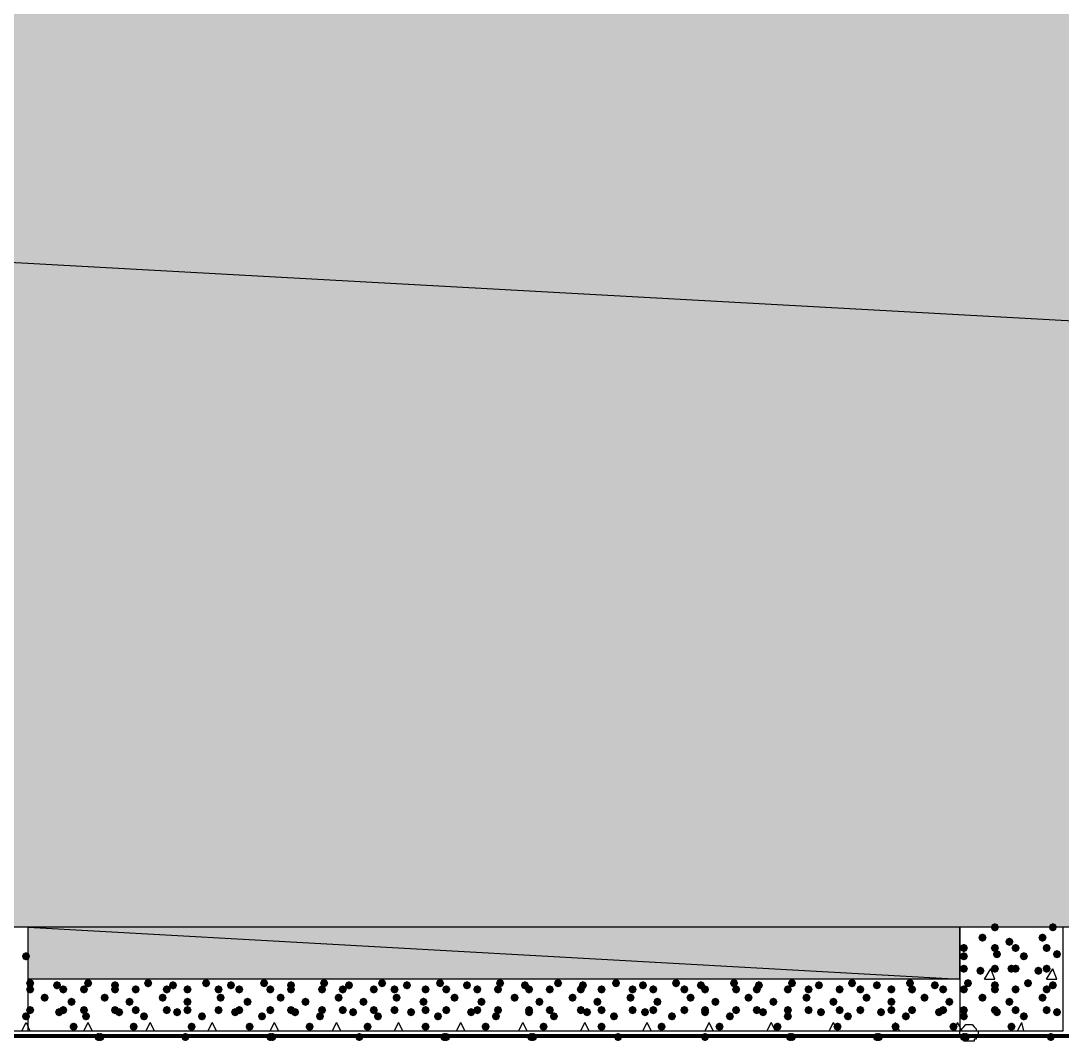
# Model space of a CAD drawing. Header units: millimetres. Extents: x 0 to 420, y 0 to 297.
# Drawn here: x 133.2 to 154.5, y 84.33 to 105.19 of the extents above; entities that cross this region are included whole.
import ezdxf

# ---------------------------------------------------------------- set-up
doc = ezdxf.new("R2010")
doc.units = ezdxf.units.MM
doc.layers.get('0').update_dxf_attribs({"linetype": 'CONTINUOUS'})

msp = doc.modelspace()

# ---------------------------------------------------------------- hatches: boundary and pattern name
at = {"true_color": 0x000008}
h = msp.add_hatch(color=0, dxfattribs=at)
h.paths.add_polyline_path([(379.518333, 105.748667), (33.401, 105.748667), (379.518333, 86.656333)], flags=0)
h.paths.add_polyline_path([(33.401, 105.748667), (379.518333, 86.656333), (33.401, 86.656333)], flags=0)
at = {"true_color": 0x000007}
for points in [[(153.204333, 86.656333), (153.179463, 86.596537), (153.119667, 86.571667), (153.059871, 86.596537), (153.035, 86.656333), (153.059871, 86.716129), (153.119667, 86.741), (153.179462, 86.716129)], [(154.389667, 86.656333), (154.364796, 86.596537), (154.305, 86.571667), (154.245204, 86.596537), (154.220333, 86.656333), (154.245204, 86.716129), (154.305, 86.741), (154.364796, 86.716129)], [(152.950333, 86.444667), (152.925463, 86.384871), (152.865667, 86.36), (152.805871, 86.384871), (152.781, 86.444667), (152.805871, 86.504462), (152.865667, 86.529333), (152.925462, 86.504463)], [(154.178, 86.444667), (154.153129, 86.384871), (154.093333, 86.36), (154.033537, 86.384871), (154.008667, 86.444667), (154.033537, 86.504462), (154.093333, 86.529333), (154.153129, 86.504463)], [(152.569333, 86.233), (152.544463, 86.173204), (152.484667, 86.148333), (152.424871, 86.173204), (152.4, 86.233), (152.424871, 86.292796), (152.484667, 86.317667), (152.544462, 86.292796)], [(153.204333, 86.233), (153.179463, 86.173204), (153.119667, 86.148333), (153.059871, 86.173204), (153.035, 86.233), (153.059871, 86.292796), (153.119667, 86.317667), (153.179462, 86.292796)], [(153.500667, 86.36), (153.475796, 86.300204), (153.416, 86.275333), (153.356204, 86.300204), (153.331333, 86.36), (153.356204, 86.419796), (153.416, 86.444667), (153.475796, 86.419796)], [(153.627667, 86.233), (153.602796, 86.173204), (153.543, 86.148333), (153.483204, 86.173204), (153.458333, 86.233), (153.483204, 86.292796), (153.543, 86.317667), (153.602796, 86.292796)], [(154.262667, 86.233), (154.237796, 86.173204), (154.178, 86.148333), (154.118204, 86.173204), (154.093333, 86.233), (154.118204, 86.292796), (154.178, 86.317667), (154.237796, 86.292796)], [(133.392333, 86.063667), (133.367462, 86.003871), (133.307667, 85.979), (133.247871, 86.003871), (133.223, 86.063667), (133.247871, 86.123462), (133.307667, 86.148333), (133.367462, 86.123463)], [(152.569333, 86.063667), (152.544463, 86.003871), (152.484667, 85.979), (152.424871, 86.003871), (152.4, 86.063667), (152.424871, 86.123462), (152.484667, 86.148333), (152.544462, 86.123463)], [(153.246667, 86.106), (153.221796, 86.046204), (153.162, 86.021333), (153.102204, 86.046204), (153.077333, 86.106), (153.102204, 86.165796), (153.162, 86.190667), (153.221796, 86.165796)], [(153.797, 86.063667), (153.772129, 86.003871), (153.712333, 85.979), (153.652538, 86.003871), (153.627667, 86.063667), (153.652537, 86.123462), (153.712333, 86.148333), (153.772129, 86.123463)], [(154.474333, 86.106), (154.449463, 86.046204), (154.389667, 86.021333), (154.329871, 86.046204), (154.305, 86.106), (154.329871, 86.165796), (154.389667, 86.190667), (154.449462, 86.165796)], [(152.569333, 85.809667), (152.544463, 85.749871), (152.484667, 85.725), (152.424871, 85.749871), (152.4, 85.809667), (152.424871, 85.869462), (152.484667, 85.894333), (152.544462, 85.869463)], [(152.908, 85.767333), (152.883129, 85.707538), (152.823333, 85.682667), (152.763537, 85.707538), (152.738667, 85.767333), (152.763537, 85.827129), (152.823333, 85.852), (152.883129, 85.827129)], [(153.204333, 85.809667), (153.179463, 85.749871), (153.119667, 85.725), (153.059871, 85.749871), (153.035, 85.809667), (153.059871, 85.869462), (153.119667, 85.894333), (153.179462, 85.869463)], [(153.543, 85.809667), (153.518129, 85.749871), (153.458333, 85.725), (153.398538, 85.749871), (153.373667, 85.809667), (153.398537, 85.869462), (153.458333, 85.894333), (153.518129, 85.869463)], [(153.627667, 85.809667), (153.602796, 85.749871), (153.543, 85.725), (153.483204, 85.749871), (153.458333, 85.809667), (153.483204, 85.869462), (153.543, 85.894333), (153.602796, 85.869463)], [(154.093333, 85.767333), (154.068463, 85.707538), (154.008667, 85.682667), (153.948871, 85.707538), (153.924, 85.767333), (153.948871, 85.827129), (154.008667, 85.852), (154.068462, 85.827129)], [(154.262667, 85.809667), (154.237796, 85.749871), (154.178, 85.725), (154.118204, 85.749871), (154.093333, 85.809667), (154.118204, 85.869462), (154.178, 85.894333), (154.237796, 85.869463)], [(152.569333, 85.386333), (152.544463, 85.326537), (152.484667, 85.301667), (152.424871, 85.326537), (152.4, 85.386333), (152.424871, 85.446129), (152.484667, 85.471), (152.544462, 85.446129)], [(152.654, 85.513333), (152.629129, 85.453537), (152.569333, 85.428667), (152.509538, 85.453537), (152.484667, 85.513333), (152.509537, 85.573129), (152.569333, 85.598), (152.629129, 85.573129)], [(153.204333, 85.471), (153.179463, 85.411204), (153.119667, 85.386333), (153.059871, 85.411204), (153.035, 85.471), (153.059871, 85.530796), (153.119667, 85.555667), (153.179462, 85.530796)], [(153.204333, 85.386333), (153.179463, 85.326537), (153.119667, 85.301667), (153.059871, 85.326537), (153.035, 85.386333), (153.059871, 85.446129), (153.119667, 85.471), (153.179462, 85.446129)], [(153.627667, 85.386333), (153.602796, 85.326537), (153.543, 85.301667), (153.483204, 85.326537), (153.458333, 85.386333), (153.483204, 85.446129), (153.543, 85.471), (153.602796, 85.446129)], [(153.881667, 85.513333), (153.856796, 85.453537), (153.797, 85.428667), (153.737204, 85.453537), (153.712333, 85.513333), (153.737204, 85.573129), (153.797, 85.598), (153.856796, 85.573129)], [(154.262667, 85.386333), (154.237796, 85.326537), (154.178, 85.301667), (154.118204, 85.326537), (154.093333, 85.386333), (154.118204, 85.446129), (154.178, 85.471), (154.237796, 85.446129)], [(154.389667, 85.471), (154.364796, 85.411204), (154.305, 85.386333), (154.245204, 85.411204), (154.220333, 85.471), (154.245204, 85.530796), (154.305, 85.555667), (154.364796, 85.530796)], [(152.950333, 85.217), (152.925463, 85.157204), (152.865667, 85.132333), (152.805871, 85.157204), (152.781, 85.217), (152.805871, 85.276796), (152.865667, 85.301667), (152.925462, 85.276796)], [(153.500667, 85.132333), (153.475796, 85.072538), (153.416, 85.047667), (153.356204, 85.072538), (153.331333, 85.132333), (153.356204, 85.192129), (153.416, 85.217), (153.475796, 85.192129)], [(154.178, 85.217), (154.153129, 85.157204), (154.093333, 85.132333), (154.033537, 85.157204), (154.008667, 85.217), (154.033537, 85.276796), (154.093333, 85.301667), (154.153129, 85.276796)], [(152.569333, 84.963), (152.544463, 84.903204), (152.484667, 84.878333), (152.424871, 84.903204), (152.4, 84.963), (152.424871, 85.022796), (152.484667, 85.047667), (152.544462, 85.022796)], [(153.204333, 84.963), (153.179463, 84.903204), (153.119667, 84.878333), (153.059871, 84.903204), (153.035, 84.963), (153.059871, 85.022796), (153.119667, 85.047667), (153.179462, 85.022796)], [(153.246667, 84.920667), (153.221796, 84.860871), (153.162, 84.836), (153.102204, 84.860871), (153.077333, 84.920667), (153.102204, 84.980462), (153.162, 85.005333), (153.221796, 84.980463)], [(153.627667, 84.963), (153.602796, 84.903204), (153.543, 84.878333), (153.483204, 84.903204), (153.458333, 84.963), (153.483204, 85.022796), (153.543, 85.047667), (153.602796, 85.022796)], [(154.262667, 84.963), (154.237796, 84.903204), (154.178, 84.878333), (154.118204, 84.903204), (154.093333, 84.963), (154.118204, 85.022796), (154.178, 85.047667), (154.237796, 85.022796)], [(154.474333, 84.920667), (154.449463, 84.860871), (154.389667, 84.836), (154.329871, 84.860871), (154.305, 84.920667), (154.329871, 84.980462), (154.389667, 85.005333), (154.449462, 84.980463)], [(133.392333, 84.836), (133.367462, 84.776204), (133.307667, 84.751333), (133.247871, 84.776204), (133.223, 84.836), (133.247871, 84.895796), (133.307667, 84.920667), (133.367462, 84.895796)], [(152.569333, 84.836), (152.544463, 84.776204), (152.484667, 84.751333), (152.424871, 84.776204), (152.4, 84.836), (152.424871, 84.895796), (152.484667, 84.920667), (152.544462, 84.895796)], [(153.797, 84.836), (153.772129, 84.776204), (153.712333, 84.751333), (153.652538, 84.776204), (153.627667, 84.836), (153.652537, 84.895796), (153.712333, 84.920667), (153.772129, 84.895796)], [(153.543, 84.624333), (153.518129, 84.564537), (153.458333, 84.539667), (153.398538, 84.564537), (153.373667, 84.624333), (153.398537, 84.684129), (153.458333, 84.709), (153.518129, 84.684129)]]:
    msp.add_hatch(color=0, dxfattribs=at).paths.add_polyline_path(points, flags=0)
at = {"true_color": 0x000008}
h = msp.add_hatch(color=0, dxfattribs=at)
h.paths.add_polyline_path([(152.4, 86.656333), (133.35, 86.656333), (152.4, 85.598)], flags=0)
h.paths.add_polyline_path([(133.35, 86.656333), (152.4, 85.598), (133.35, 85.598)], flags=0)
for points in [[(133.477, 85.513333), (133.452129, 85.453537), (133.392333, 85.428667), (133.332538, 85.453537), (133.307667, 85.513333), (133.332537, 85.573129), (133.392333, 85.598), (133.452129, 85.573129)], [(133.477, 85.386333), (133.452129, 85.326537), (133.392333, 85.301667), (133.332538, 85.326537), (133.307667, 85.386333), (133.332537, 85.446129), (133.392333, 85.471), (133.452129, 85.446129)], [(134.027333, 85.471), (134.002463, 85.411204), (133.942667, 85.386333), (133.882871, 85.411204), (133.858, 85.471), (133.882871, 85.530796), (133.942667, 85.555667), (134.002462, 85.530796)], [(134.154333, 85.386333), (134.129463, 85.326537), (134.069667, 85.301667), (134.009871, 85.326537), (133.985, 85.386333), (134.009871, 85.446129), (134.069667, 85.471), (134.129462, 85.446129)], [(134.577667, 85.386333), (134.552796, 85.326537), (134.493, 85.301667), (134.433204, 85.326537), (134.408333, 85.386333), (134.433204, 85.446129), (134.493, 85.471), (134.552796, 85.446129)], [(134.662333, 85.513333), (134.637463, 85.453537), (134.577667, 85.428667), (134.517871, 85.453537), (134.493, 85.513333), (134.517871, 85.573129), (134.577667, 85.598), (134.637462, 85.573129)], [(135.212667, 85.471), (135.187796, 85.411204), (135.128, 85.386333), (135.068204, 85.411204), (135.043333, 85.471), (135.068204, 85.530796), (135.128, 85.555667), (135.187796, 85.530796)], [(135.212667, 85.386333), (135.187796, 85.326537), (135.128, 85.301667), (135.068204, 85.326537), (135.043333, 85.386333), (135.068204, 85.446129), (135.128, 85.471), (135.187796, 85.446129)], [(135.636, 85.386333), (135.611129, 85.326537), (135.551333, 85.301667), (135.491537, 85.326537), (135.466667, 85.386333), (135.491537, 85.446129), (135.551333, 85.471), (135.611129, 85.446129)], [(135.89, 85.513333), (135.865129, 85.453537), (135.805333, 85.428667), (135.745538, 85.453537), (135.720667, 85.513333), (135.745537, 85.573129), (135.805333, 85.598), (135.865129, 85.573129)], [(136.271, 85.386333), (136.246129, 85.326537), (136.186333, 85.301667), (136.126538, 85.326537), (136.101667, 85.386333), (136.126537, 85.446129), (136.186333, 85.471), (136.246129, 85.446129)], [(136.398, 85.471), (136.373129, 85.411204), (136.313333, 85.386333), (136.253537, 85.411204), (136.228667, 85.471), (136.253537, 85.530796), (136.313333, 85.555667), (136.373129, 85.530796)], [(136.694333, 85.386333), (136.669463, 85.326537), (136.609667, 85.301667), (136.549871, 85.326537), (136.525, 85.386333), (136.549871, 85.446129), (136.609667, 85.471), (136.669462, 85.446129)], [(137.075333, 85.513333), (137.050463, 85.453537), (136.990667, 85.428667), (136.930871, 85.453537), (136.906, 85.513333), (136.930871, 85.573129), (136.990667, 85.598), (137.050462, 85.573129)], [(137.329333, 85.386333), (137.304463, 85.326537), (137.244667, 85.301667), (137.184871, 85.326537), (137.16, 85.386333), (137.184871, 85.446129), (137.244667, 85.471), (137.304462, 85.446129)], [(137.583333, 85.471), (137.558463, 85.411204), (137.498667, 85.386333), (137.438871, 85.411204), (137.414, 85.471), (137.438871, 85.530796), (137.498667, 85.555667), (137.558462, 85.530796)], [(137.752667, 85.386333), (137.727796, 85.326537), (137.668, 85.301667), (137.608204, 85.326537), (137.583333, 85.386333), (137.608204, 85.446129), (137.668, 85.471), (137.727796, 85.446129)], [(138.260667, 85.513333), (138.235796, 85.453537), (138.176, 85.428667), (138.116204, 85.453537), (138.091333, 85.513333), (138.116204, 85.573129), (138.176, 85.598), (138.235796, 85.573129)], [(138.387667, 85.386333), (138.362796, 85.326537), (138.303, 85.301667), (138.243204, 85.326537), (138.218333, 85.386333), (138.243204, 85.446129), (138.303, 85.471), (138.362796, 85.446129)], [(138.811, 85.471), (138.786129, 85.411204), (138.726333, 85.386333), (138.666538, 85.411204), (138.641667, 85.471), (138.666537, 85.530796), (138.726333, 85.555667), (138.786129, 85.530796)], [(138.811, 85.386333), (138.786129, 85.326537), (138.726333, 85.301667), (138.666538, 85.326537), (138.641667, 85.386333), (138.666537, 85.446129), (138.726333, 85.471), (138.786129, 85.446129)], [(139.446, 85.386333), (139.421129, 85.326537), (139.361333, 85.301667), (139.301537, 85.326537), (139.276667, 85.386333), (139.301537, 85.446129), (139.361333, 85.471), (139.421129, 85.446129)], [(139.488333, 85.513333), (139.463463, 85.453537), (139.403667, 85.428667), (139.343871, 85.453537), (139.319, 85.513333), (139.343871, 85.573129), (139.403667, 85.598), (139.463462, 85.573129)], [(139.869333, 85.386333), (139.844463, 85.326537), (139.784667, 85.301667), (139.724871, 85.326537), (139.7, 85.386333), (139.724871, 85.446129), (139.784667, 85.471), (139.844462, 85.446129)], [(139.996333, 85.471), (139.971463, 85.411204), (139.911667, 85.386333), (139.851871, 85.411204), (139.827, 85.471), (139.851871, 85.530796), (139.911667, 85.555667), (139.971462, 85.530796)], [(140.504333, 85.386333), (140.479463, 85.326537), (140.419667, 85.301667), (140.359871, 85.326537), (140.335, 85.386333), (140.359871, 85.446129), (140.419667, 85.471), (140.479462, 85.446129)], [(140.673667, 85.513333), (140.648796, 85.453537), (140.589, 85.428667), (140.529204, 85.453537), (140.504333, 85.513333), (140.529204, 85.573129), (140.589, 85.598), (140.648796, 85.573129)], [(140.927667, 85.386333), (140.902796, 85.326537), (140.843, 85.301667), (140.783204, 85.326537), (140.758333, 85.386333), (140.783204, 85.446129), (140.843, 85.471), (140.902796, 85.446129)], [(141.181667, 85.471), (141.156796, 85.411204), (141.097, 85.386333), (141.037204, 85.411204), (141.012333, 85.471), (141.037204, 85.530796), (141.097, 85.555667), (141.156796, 85.530796)], [(141.562667, 85.386333), (141.537796, 85.326537), (141.478, 85.301667), (141.418204, 85.326537), (141.393333, 85.386333), (141.418204, 85.446129), (141.478, 85.471), (141.537796, 85.446129)], [(141.859, 85.513333), (141.834129, 85.453537), (141.774333, 85.428667), (141.714538, 85.453537), (141.689667, 85.513333), (141.714537, 85.573129), (141.774333, 85.598), (141.834129, 85.573129)], [(141.986, 85.386333), (141.961129, 85.326537), (141.901333, 85.301667), (141.841538, 85.326537), (141.816667, 85.386333), (141.841537, 85.446129), (141.901333, 85.471), (141.961129, 85.446129)], [(142.409333, 85.471), (142.384463, 85.411204), (142.324667, 85.386333), (142.264871, 85.411204), (142.24, 85.471), (142.264871, 85.530796), (142.324667, 85.555667), (142.384462, 85.530796)], [(142.621, 85.386333), (142.596129, 85.326537), (142.536333, 85.301667), (142.476538, 85.326537), (142.451667, 85.386333), (142.476537, 85.446129), (142.536333, 85.471), (142.596129, 85.446129)], [(143.044333, 85.386333), (143.019463, 85.326537), (142.959667, 85.301667), (142.899871, 85.326537), (142.875, 85.386333), (142.899871, 85.446129), (142.959667, 85.471), (143.019462, 85.446129)], [(143.086667, 85.513333), (143.061796, 85.453537), (143.002, 85.428667), (142.942204, 85.453537), (142.917333, 85.513333), (142.942204, 85.573129), (143.002, 85.598), (143.061796, 85.573129)], [(143.594667, 85.471), (143.569796, 85.411204), (143.51, 85.386333), (143.450204, 85.411204), (143.425333, 85.471), (143.450204, 85.530796), (143.51, 85.555667), (143.569796, 85.530796)], [(143.679333, 85.386333), (143.654463, 85.326537), (143.594667, 85.301667), (143.534871, 85.326537), (143.51, 85.386333), (143.534871, 85.446129), (143.594667, 85.471), (143.654462, 85.446129)], [(144.102667, 85.386333), (144.077796, 85.326537), (144.018, 85.301667), (143.958204, 85.326537), (143.933333, 85.386333), (143.958204, 85.446129), (144.018, 85.471), (144.077796, 85.446129)], [(144.272, 85.513333), (144.247129, 85.453537), (144.187333, 85.428667), (144.127538, 85.453537), (144.102667, 85.513333), (144.127537, 85.573129), (144.187333, 85.598), (144.247129, 85.573129)], [(144.737667, 85.386333), (144.712796, 85.326537), (144.653, 85.301667), (144.593204, 85.326537), (144.568333, 85.386333), (144.593204, 85.446129), (144.653, 85.471), (144.712796, 85.446129)], [(144.78, 85.471), (144.755129, 85.411204), (144.695333, 85.386333), (144.635538, 85.411204), (144.610667, 85.471), (144.635537, 85.530796), (144.695333, 85.555667), (144.755129, 85.530796)], [(145.161, 85.386333), (145.136129, 85.326537), (145.076333, 85.301667), (145.016538, 85.326537), (144.991667, 85.386333), (145.016537, 85.446129), (145.076333, 85.471), (145.136129, 85.446129)], [(145.457333, 85.513333), (145.432462, 85.453537), (145.372667, 85.428667), (145.312871, 85.453537), (145.288, 85.513333), (145.312871, 85.573129), (145.372667, 85.598), (145.432462, 85.573129)], [(145.796, 85.386333), (145.771129, 85.326537), (145.711333, 85.301667), (145.651538, 85.326537), (145.626667, 85.386333), (145.651537, 85.446129), (145.711333, 85.471), (145.771129, 85.446129)], [(146.007667, 85.471), (145.982796, 85.411204), (145.923, 85.386333), (145.863204, 85.411204), (145.838333, 85.471), (145.863204, 85.530796), (145.923, 85.555667), (145.982796, 85.530796)], [(146.219333, 85.386333), (146.194462, 85.326537), (146.134667, 85.301667), (146.074871, 85.326537), (146.05, 85.386333), (146.074871, 85.446129), (146.134667, 85.471), (146.194462, 85.446129)], [(146.685, 85.513333), (146.660129, 85.453537), (146.600333, 85.428667), (146.540538, 85.453537), (146.515667, 85.513333), (146.540537, 85.573129), (146.600333, 85.598), (146.660129, 85.573129)], [(146.854333, 85.386333), (146.829463, 85.326537), (146.769667, 85.301667), (146.709871, 85.326537), (146.685, 85.386333), (146.709871, 85.446129), (146.769667, 85.471), (146.829462, 85.446129)], [(147.193, 85.471), (147.168129, 85.411204), (147.108333, 85.386333), (147.048538, 85.411204), (147.023667, 85.471), (147.048537, 85.530796), (147.108333, 85.555667), (147.168129, 85.530796)], [(147.277667, 85.386333), (147.252796, 85.326537), (147.193, 85.301667), (147.133204, 85.326537), (147.108333, 85.386333), (147.133204, 85.446129), (147.193, 85.471), (147.252796, 85.446129)], [(147.870333, 85.513333), (147.845463, 85.453537), (147.785667, 85.428667), (147.725871, 85.453537), (147.701, 85.513333), (147.725871, 85.573129), (147.785667, 85.598), (147.845462, 85.573129)], [(147.912667, 85.386333), (147.887796, 85.326537), (147.828, 85.301667), (147.768204, 85.326537), (147.743333, 85.386333), (147.768204, 85.446129), (147.828, 85.471), (147.887796, 85.446129)], [(148.336, 85.386333), (148.311129, 85.326537), (148.251333, 85.301667), (148.191538, 85.326537), (148.166667, 85.386333), (148.191537, 85.446129), (148.251333, 85.471), (148.311129, 85.446129)], [(148.378333, 85.471), (148.353462, 85.411204), (148.293667, 85.386333), (148.233871, 85.411204), (148.209, 85.471), (148.233871, 85.530796), (148.293667, 85.555667), (148.353462, 85.530796)], [(148.971, 85.386333), (148.946129, 85.326537), (148.886333, 85.301667), (148.826538, 85.326537), (148.801667, 85.386333), (148.826537, 85.446129), (148.886333, 85.471), (148.946129, 85.446129)], [(149.055667, 85.513333), (149.030796, 85.453537), (148.971, 85.428667), (148.911204, 85.453537), (148.886333, 85.513333), (148.911204, 85.573129), (148.971, 85.598), (149.030796, 85.573129)], [(149.394333, 85.386333), (149.369463, 85.326537), (149.309667, 85.301667), (149.249871, 85.326537), (149.225, 85.386333), (149.249871, 85.446129), (149.309667, 85.471), (149.369462, 85.446129)], [(149.606, 85.471), (149.581129, 85.411204), (149.521333, 85.386333), (149.461538, 85.411204), (149.436667, 85.471), (149.461537, 85.530796), (149.521333, 85.555667), (149.581129, 85.530796)], [(150.029333, 85.386333), (150.004462, 85.326537), (149.944667, 85.301667), (149.884871, 85.326537), (149.86, 85.386333), (149.884871, 85.446129), (149.944667, 85.471), (150.004462, 85.446129)], [(150.283333, 85.513333), (150.258463, 85.453537), (150.198667, 85.428667), (150.138871, 85.453537), (150.114, 85.513333), (150.138871, 85.573129), (150.198667, 85.598), (150.258462, 85.573129)], [(150.452667, 85.386333), (150.427796, 85.326537), (150.368, 85.301667), (150.308204, 85.326537), (150.283333, 85.386333), (150.308204, 85.446129), (150.368, 85.471), (150.427796, 85.446129)], [(150.791333, 85.471), (150.766462, 85.411204), (150.706667, 85.386333), (150.646871, 85.411204), (150.622, 85.471), (150.646871, 85.530796), (150.706667, 85.555667), (150.766462, 85.530796)], [(151.087667, 85.386333), (151.062796, 85.326537), (151.003, 85.301667), (150.943204, 85.326537), (150.918333, 85.386333), (150.943204, 85.446129), (151.003, 85.471), (151.062796, 85.446129)], [(151.468667, 85.513333), (151.443796, 85.453537), (151.384, 85.428667), (151.324204, 85.453537), (151.299333, 85.513333), (151.324204, 85.573129), (151.384, 85.598), (151.443796, 85.573129)], [(151.511, 85.386333), (151.486129, 85.326537), (151.426333, 85.301667), (151.366538, 85.326537), (151.341667, 85.386333), (151.366537, 85.446129), (151.426333, 85.471), (151.486129, 85.446129)], [(151.976667, 85.471), (151.951796, 85.411204), (151.892, 85.386333), (151.832204, 85.411204), (151.807333, 85.471), (151.832204, 85.530796), (151.892, 85.555667), (151.951796, 85.530796)], [(152.146, 85.386333), (152.121129, 85.326537), (152.061333, 85.301667), (152.001538, 85.326537), (151.976667, 85.386333), (152.001537, 85.446129), (152.061333, 85.471), (152.121129, 85.446129)], [(133.773333, 85.217), (133.748463, 85.157204), (133.688667, 85.132333), (133.628871, 85.157204), (133.604, 85.217), (133.628871, 85.276796), (133.688667, 85.301667), (133.748462, 85.276796)], [(134.323667, 85.132333), (134.298796, 85.072538), (134.239, 85.047667), (134.179204, 85.072538), (134.154333, 85.132333), (134.179204, 85.192129), (134.239, 85.217), (134.298796, 85.192129)], [(135.001, 85.217), (134.976129, 85.157204), (134.916333, 85.132333), (134.856538, 85.157204), (134.831667, 85.217), (134.856537, 85.276796), (134.916333, 85.301667), (134.976129, 85.276796)], [(135.509, 85.132333), (135.484129, 85.072538), (135.424333, 85.047667), (135.364537, 85.072538), (135.339667, 85.132333), (135.364537, 85.192129), (135.424333, 85.217), (135.484129, 85.192129)], [(136.186333, 85.217), (136.161463, 85.157204), (136.101667, 85.132333), (136.041871, 85.157204), (136.017, 85.217), (136.041871, 85.276796), (136.101667, 85.301667), (136.161462, 85.276796)], [(136.694333, 85.132333), (136.669463, 85.072538), (136.609667, 85.047667), (136.549871, 85.072538), (136.525, 85.132333), (136.549871, 85.192129), (136.609667, 85.217), (136.669462, 85.192129)], [(137.371667, 85.217), (137.346796, 85.157204), (137.287, 85.132333), (137.227204, 85.157204), (137.202333, 85.217), (137.227204, 85.276796), (137.287, 85.301667), (137.346796, 85.276796)], [(137.922, 85.132333), (137.897129, 85.072538), (137.837333, 85.047667), (137.777538, 85.072538), (137.752667, 85.132333), (137.777537, 85.192129), (137.837333, 85.217), (137.897129, 85.192129)], [(138.599333, 85.217), (138.574463, 85.157204), (138.514667, 85.132333), (138.454871, 85.157204), (138.43, 85.217), (138.454871, 85.276796), (138.514667, 85.301667), (138.574462, 85.276796)], [(139.107333, 85.132333), (139.082462, 85.072538), (139.022667, 85.047667), (138.962871, 85.072538), (138.938, 85.132333), (138.962871, 85.192129), (139.022667, 85.217), (139.082462, 85.192129)], [(139.784667, 85.217), (139.759796, 85.157204), (139.7, 85.132333), (139.640204, 85.157204), (139.615333, 85.217), (139.640204, 85.276796), (139.7, 85.301667), (139.759796, 85.276796)], [(140.292667, 85.132333), (140.267796, 85.072538), (140.208, 85.047667), (140.148204, 85.072538), (140.123333, 85.132333), (140.148204, 85.192129), (140.208, 85.217), (140.267796, 85.192129)], [(140.97, 85.217), (140.945129, 85.157204), (140.885333, 85.132333), (140.825538, 85.157204), (140.800667, 85.217), (140.825537, 85.276796), (140.885333, 85.301667), (140.945129, 85.276796)], [(141.520333, 85.132333), (141.495463, 85.072538), (141.435667, 85.047667), (141.375871, 85.072538), (141.351, 85.132333), (141.375871, 85.192129), (141.435667, 85.217), (141.495462, 85.192129)], [(142.155333, 85.217), (142.130463, 85.157204), (142.070667, 85.132333), (142.010871, 85.157204), (141.986, 85.217), (142.010871, 85.276796), (142.070667, 85.301667), (142.130462, 85.276796)], [(142.705667, 85.132333), (142.680796, 85.072538), (142.621, 85.047667), (142.561204, 85.072538), (142.536333, 85.132333), (142.561204, 85.192129), (142.621, 85.217), (142.680796, 85.192129)], [(143.383, 85.217), (143.358129, 85.157204), (143.298333, 85.132333), (143.238537, 85.157204), (143.213667, 85.217), (143.238537, 85.276796), (143.298333, 85.301667), (143.358129, 85.276796)], [(143.891, 85.132333), (143.866129, 85.072538), (143.806333, 85.047667), (143.746538, 85.072538), (143.721667, 85.132333), (143.746537, 85.192129), (143.806333, 85.217), (143.866129, 85.192129)], [(144.568333, 85.217), (144.543463, 85.157204), (144.483667, 85.132333), (144.423871, 85.157204), (144.399, 85.217), (144.423871, 85.276796), (144.483667, 85.301667), (144.543462, 85.276796)], [(145.076333, 85.132333), (145.051462, 85.072538), (144.991667, 85.047667), (144.931871, 85.072538), (144.907, 85.132333), (144.931871, 85.192129), (144.991667, 85.217), (145.051462, 85.192129)], [(145.753667, 85.217), (145.728796, 85.157204), (145.669, 85.132333), (145.609204, 85.157204), (145.584333, 85.217), (145.609204, 85.276796), (145.669, 85.301667), (145.728796, 85.276796)], [(146.304, 85.132333), (146.279129, 85.072538), (146.219333, 85.047667), (146.159538, 85.072538), (146.134667, 85.132333), (146.159537, 85.192129), (146.219333, 85.217), (146.279129, 85.192129)], [(146.981333, 85.217), (146.956462, 85.157204), (146.896667, 85.132333), (146.836871, 85.157204), (146.812, 85.217), (146.836871, 85.276796), (146.896667, 85.301667), (146.956462, 85.276796)], [(147.489333, 85.132333), (147.464463, 85.072538), (147.404667, 85.047667), (147.344871, 85.072538), (147.32, 85.132333), (147.344871, 85.192129), (147.404667, 85.217), (147.464462, 85.192129)], [(148.166667, 85.217), (148.141796, 85.157204), (148.082, 85.132333), (148.022204, 85.157204), (147.997333, 85.217), (148.022204, 85.276796), (148.082, 85.301667), (148.141796, 85.276796)], [(148.674667, 85.132333), (148.649796, 85.072538), (148.59, 85.047667), (148.530204, 85.072538), (148.505333, 85.132333), (148.530204, 85.192129), (148.59, 85.217), (148.649796, 85.192129)], [(149.352, 85.217), (149.327129, 85.157204), (149.267333, 85.132333), (149.207538, 85.157204), (149.182667, 85.217), (149.207537, 85.276796), (149.267333, 85.301667), (149.327129, 85.276796)], [(149.902333, 85.132333), (149.877462, 85.072538), (149.817667, 85.047667), (149.757871, 85.072538), (149.733, 85.132333), (149.757871, 85.192129), (149.817667, 85.217), (149.877462, 85.192129)], [(150.579667, 85.217), (150.554796, 85.157204), (150.495, 85.132333), (150.435204, 85.157204), (150.410333, 85.217), (150.435204, 85.276796), (150.495, 85.301667), (150.554796, 85.276796)], [(151.087667, 85.132333), (151.062796, 85.072538), (151.003, 85.047667), (150.943204, 85.072538), (150.918333, 85.132333), (150.943204, 85.192129), (151.003, 85.217), (151.062796, 85.192129)], [(151.765, 85.217), (151.740129, 85.157204), (151.680333, 85.132333), (151.620538, 85.157204), (151.595667, 85.217), (151.620537, 85.276796), (151.680333, 85.301667), (151.740129, 85.276796)], [(152.273, 85.132333), (152.248129, 85.072538), (152.188333, 85.047667), (152.128537, 85.072538), (152.103667, 85.132333), (152.128537, 85.192129), (152.188333, 85.217), (152.248129, 85.192129)], [(133.477, 84.963), (133.452129, 84.903204), (133.392333, 84.878333), (133.332538, 84.903204), (133.307667, 84.963), (133.332537, 85.022796), (133.392333, 85.047667), (133.452129, 85.022796)], [(134.069667, 84.920667), (134.044796, 84.860871), (133.985, 84.836), (133.925204, 84.860871), (133.900333, 84.920667), (133.925204, 84.980462), (133.985, 85.005333), (134.044796, 84.980463)], [(134.154333, 84.963), (134.129463, 84.903204), (134.069667, 84.878333), (134.009871, 84.903204), (133.985, 84.963), (134.009871, 85.022796), (134.069667, 85.047667), (134.129462, 85.022796)], [(134.577667, 84.963), (134.552796, 84.903204), (134.493, 84.878333), (134.433204, 84.903204), (134.408333, 84.963), (134.433204, 85.022796), (134.493, 85.047667), (134.552796, 85.022796)], [(135.212667, 84.963), (135.187796, 84.903204), (135.128, 84.878333), (135.068204, 84.903204), (135.043333, 84.963), (135.068204, 85.022796), (135.128, 85.047667), (135.187796, 85.022796)], [(135.297333, 84.920667), (135.272463, 84.860871), (135.212667, 84.836), (135.152871, 84.860871), (135.128, 84.920667), (135.152871, 84.980462), (135.212667, 85.005333), (135.272462, 84.980463)], [(135.636, 84.963), (135.611129, 84.903204), (135.551333, 84.878333), (135.491537, 84.903204), (135.466667, 84.963), (135.491537, 85.022796), (135.551333, 85.047667), (135.611129, 85.022796)], [(136.271, 84.963), (136.246129, 84.903204), (136.186333, 84.878333), (136.126538, 84.903204), (136.101667, 84.963), (136.126537, 85.022796), (136.186333, 85.047667), (136.246129, 85.022796)], [(136.482667, 84.920667), (136.457796, 84.860871), (136.398, 84.836), (136.338204, 84.860871), (136.313333, 84.920667), (136.338204, 84.980462), (136.398, 85.005333), (136.457796, 84.980463)], [(136.694333, 84.963), (136.669463, 84.903204), (136.609667, 84.878333), (136.549871, 84.903204), (136.525, 84.963), (136.549871, 85.022796), (136.609667, 85.047667), (136.669462, 85.022796)], [(137.329333, 84.963), (137.304463, 84.903204), (137.244667, 84.878333), (137.184871, 84.903204), (137.16, 84.963), (137.184871, 85.022796), (137.244667, 85.047667), (137.304462, 85.022796)], [(137.668, 84.920667), (137.643129, 84.860871), (137.583333, 84.836), (137.523537, 84.860871), (137.498667, 84.920667), (137.523537, 84.980462), (137.583333, 85.005333), (137.643129, 84.980463)], [(137.752667, 84.963), (137.727796, 84.903204), (137.668, 84.878333), (137.608204, 84.903204), (137.583333, 84.963), (137.608204, 85.022796), (137.668, 85.047667), (137.727796, 85.022796)], [(138.387667, 84.963), (138.362796, 84.903204), (138.303, 84.878333), (138.243204, 84.903204), (138.218333, 84.963), (138.243204, 85.022796), (138.303, 85.047667), (138.362796, 85.022796)], [(138.811, 84.963), (138.786129, 84.903204), (138.726333, 84.878333), (138.666538, 84.903204), (138.641667, 84.963), (138.666537, 85.022796), (138.726333, 85.047667), (138.786129, 85.022796)], [(138.895667, 84.920667), (138.870796, 84.860871), (138.811, 84.836), (138.751204, 84.860871), (138.726333, 84.920667), (138.751204, 84.980462), (138.811, 85.005333), (138.870796, 84.980463)], [(139.446, 84.963), (139.421129, 84.903204), (139.361333, 84.878333), (139.301537, 84.903204), (139.276667, 84.963), (139.301537, 85.022796), (139.361333, 85.047667), (139.421129, 85.022796)], [(139.869333, 84.963), (139.844463, 84.903204), (139.784667, 84.878333), (139.724871, 84.903204), (139.7, 84.963), (139.724871, 85.022796), (139.784667, 85.047667), (139.844462, 85.022796)], [(140.081, 84.920667), (140.056129, 84.860871), (139.996333, 84.836), (139.936538, 84.860871), (139.911667, 84.920667), (139.936537, 84.980462), (139.996333, 85.005333), (140.056129, 84.980463)], [(140.504333, 84.963), (140.479463, 84.903204), (140.419667, 84.878333), (140.359871, 84.903204), (140.335, 84.963), (140.359871, 85.022796), (140.419667, 85.047667), (140.479462, 85.022796)], [(140.927667, 84.963), (140.902796, 84.903204), (140.843, 84.878333), (140.783204, 84.903204), (140.758333, 84.963), (140.783204, 85.022796), (140.843, 85.047667), (140.902796, 85.022796)], [(141.266333, 84.920667), (141.241463, 84.860871), (141.181667, 84.836), (141.121871, 84.860871), (141.097, 84.920667), (141.121871, 84.980462), (141.181667, 85.005333), (141.241462, 84.980463)], [(141.562667, 84.963), (141.537796, 84.903204), (141.478, 84.878333), (141.418204, 84.903204), (141.393333, 84.963), (141.418204, 85.022796), (141.478, 85.047667), (141.537796, 85.022796)], [(141.986, 84.963), (141.961129, 84.903204), (141.901333, 84.878333), (141.841538, 84.903204), (141.816667, 84.963), (141.841537, 85.022796), (141.901333, 85.047667), (141.961129, 85.022796)], [(142.494, 84.920667), (142.469129, 84.860871), (142.409333, 84.836), (142.349538, 84.860871), (142.324667, 84.920667), (142.349537, 84.980462), (142.409333, 85.005333), (142.469129, 84.980463)], [(142.621, 84.963), (142.596129, 84.903204), (142.536333, 84.878333), (142.476538, 84.903204), (142.451667, 84.963), (142.476537, 85.022796), (142.536333, 85.047667), (142.596129, 85.022796)], [(143.044333, 84.963), (143.019463, 84.903204), (142.959667, 84.878333), (142.899871, 84.903204), (142.875, 84.963), (142.899871, 85.022796), (142.959667, 85.047667), (143.019462, 85.022796)], [(143.679333, 84.963), (143.654463, 84.903204), (143.594667, 84.878333), (143.534871, 84.903204), (143.51, 84.963), (143.534871, 85.022796), (143.594667, 85.047667), (143.654462, 85.022796)], [(143.679333, 84.920667), (143.654463, 84.860871), (143.594667, 84.836), (143.534871, 84.860871), (143.51, 84.920667), (143.534871, 84.980462), (143.594667, 85.005333), (143.654462, 84.980463)], [(144.102667, 84.963), (144.077796, 84.903204), (144.018, 84.878333), (143.958204, 84.903204), (143.933333, 84.963), (143.958204, 85.022796), (144.018, 85.047667), (144.077796, 85.022796)], [(144.737667, 84.963), (144.712796, 84.903204), (144.653, 84.878333), (144.593204, 84.903204), (144.568333, 84.963), (144.593204, 85.022796), (144.653, 85.047667), (144.712796, 85.022796)], [(144.864667, 84.920667), (144.839796, 84.860871), (144.78, 84.836), (144.720204, 84.860871), (144.695333, 84.920667), (144.720204, 84.980462), (144.78, 85.005333), (144.839796, 84.980463)], [(145.161, 84.963), (145.136129, 84.903204), (145.076333, 84.878333), (145.016538, 84.903204), (144.991667, 84.963), (145.016537, 85.022796), (145.076333, 85.047667), (145.136129, 85.022796)], [(145.796, 84.963), (145.771129, 84.903204), (145.711333, 84.878333), (145.651538, 84.903204), (145.626667, 84.963), (145.651537, 85.022796), (145.711333, 85.047667), (145.771129, 85.022796)], [(146.05, 84.920667), (146.025129, 84.860871), (145.965333, 84.836), (145.905538, 84.860871), (145.880667, 84.920667), (145.905537, 84.980462), (145.965333, 85.005333), (146.025129, 84.980463)], [(146.219333, 84.963), (146.194462, 84.903204), (146.134667, 84.878333), (146.074871, 84.903204), (146.05, 84.963), (146.074871, 85.022796), (146.134667, 85.047667), (146.194462, 85.022796)], [(146.854333, 84.963), (146.829463, 84.903204), (146.769667, 84.878333), (146.709871, 84.903204), (146.685, 84.963), (146.709871, 85.022796), (146.769667, 85.047667), (146.829462, 85.022796)], [(147.277667, 84.963), (147.252796, 84.903204), (147.193, 84.878333), (147.133204, 84.903204), (147.108333, 84.963), (147.133204, 85.022796), (147.193, 85.047667), (147.252796, 85.022796)], [(147.277667, 84.920667), (147.252796, 84.860871), (147.193, 84.836), (147.133204, 84.860871), (147.108333, 84.920667), (147.133204, 84.980462), (147.193, 85.005333), (147.252796, 84.980463)], [(147.912667, 84.963), (147.887796, 84.903204), (147.828, 84.878333), (147.768204, 84.903204), (147.743333, 84.963), (147.768204, 85.022796), (147.828, 85.047667), (147.887796, 85.022796)], [(148.336, 84.963), (148.311129, 84.903204), (148.251333, 84.878333), (148.191538, 84.903204), (148.166667, 84.963), (148.191537, 85.022796), (148.251333, 85.047667), (148.311129, 85.022796)], [(148.463, 84.920667), (148.438129, 84.860871), (148.378333, 84.836), (148.318537, 84.860871), (148.293667, 84.920667), (148.318537, 84.980462), (148.378333, 85.005333), (148.438129, 84.980463)], [(148.971, 84.963), (148.946129, 84.903204), (148.886333, 84.878333), (148.826538, 84.903204), (148.801667, 84.963), (148.826537, 85.022796), (148.886333, 85.047667), (148.946129, 85.022796)], [(149.394333, 84.963), (149.369463, 84.903204), (149.309667, 84.878333), (149.249871, 84.903204), (149.225, 84.963), (149.249871, 85.022796), (149.309667, 85.047667), (149.369462, 85.022796)], [(149.648333, 84.920667), (149.623462, 84.860871), (149.563667, 84.836), (149.503871, 84.860871), (149.479, 84.920667), (149.503871, 84.980462), (149.563667, 85.005333), (149.623462, 84.980463)], [(150.029333, 84.963), (150.004462, 84.903204), (149.944667, 84.878333), (149.884871, 84.903204), (149.86, 84.963), (149.884871, 85.022796), (149.944667, 85.047667), (150.004462, 85.022796)], [(150.452667, 84.963), (150.427796, 84.903204), (150.368, 84.878333), (150.308204, 84.903204), (150.283333, 84.963), (150.308204, 85.022796), (150.368, 85.047667), (150.427796, 85.022796)], [(150.876, 84.920667), (150.851129, 84.860871), (150.791333, 84.836), (150.731538, 84.860871), (150.706667, 84.920667), (150.731537, 84.980462), (150.791333, 85.005333), (150.851129, 84.980463)], [(151.087667, 84.963), (151.062796, 84.903204), (151.003, 84.878333), (150.943204, 84.903204), (150.918333, 84.963), (150.943204, 85.022796), (151.003, 85.047667), (151.062796, 85.022796)], [(151.511, 84.963), (151.486129, 84.903204), (151.426333, 84.878333), (151.366538, 84.903204), (151.341667, 84.963), (151.366537, 85.022796), (151.426333, 85.047667), (151.486129, 85.022796)], [(152.061333, 84.920667), (152.036462, 84.860871), (151.976667, 84.836), (151.916871, 84.860871), (151.892, 84.920667), (151.916871, 84.980462), (151.976667, 85.005333), (152.036462, 84.980463)], [(152.146, 84.963), (152.121129, 84.903204), (152.061333, 84.878333), (152.001538, 84.903204), (151.976667, 84.963), (152.001537, 85.022796), (152.061333, 85.047667), (152.121129, 85.022796)], [(134.62, 84.836), (134.595129, 84.776204), (134.535333, 84.751333), (134.475538, 84.776204), (134.450667, 84.836), (134.475537, 84.895796), (134.535333, 84.920667), (134.595129, 84.895796)], [(135.805333, 84.836), (135.780463, 84.776204), (135.720667, 84.751333), (135.660871, 84.776204), (135.636, 84.836), (135.660871, 84.895796), (135.720667, 84.920667), (135.780462, 84.895796)], [(136.990667, 84.836), (136.965796, 84.776204), (136.906, 84.751333), (136.846204, 84.776204), (136.821333, 84.836), (136.846204, 84.895796), (136.906, 84.920667), (136.965796, 84.895796)], [(138.218333, 84.836), (138.193463, 84.776204), (138.133667, 84.751333), (138.073871, 84.776204), (138.049, 84.836), (138.073871, 84.895796), (138.133667, 84.920667), (138.193462, 84.895796)], [(139.403667, 84.836), (139.378796, 84.776204), (139.319, 84.751333), (139.259204, 84.776204), (139.234333, 84.836), (139.259204, 84.895796), (139.319, 84.920667), (139.378796, 84.895796)], [(140.589, 84.836), (140.564129, 84.776204), (140.504333, 84.751333), (140.444538, 84.776204), (140.419667, 84.836), (140.444537, 84.895796), (140.504333, 84.920667), (140.564129, 84.895796)], [(141.816667, 84.836), (141.791796, 84.776204), (141.732, 84.751333), (141.672204, 84.776204), (141.647333, 84.836), (141.672204, 84.895796), (141.732, 84.920667), (141.791796, 84.895796)], [(143.002, 84.836), (142.977129, 84.776204), (142.917333, 84.751333), (142.857538, 84.776204), (142.832667, 84.836), (142.857537, 84.895796), (142.917333, 84.920667), (142.977129, 84.895796)], [(144.187333, 84.836), (144.162463, 84.776204), (144.102667, 84.751333), (144.042871, 84.776204), (144.018, 84.836), (144.042871, 84.895796), (144.102667, 84.920667), (144.162462, 84.895796)], [(145.415, 84.836), (145.390129, 84.776204), (145.330333, 84.751333), (145.270538, 84.776204), (145.245667, 84.836), (145.270537, 84.895796), (145.330333, 84.920667), (145.390129, 84.895796)], [(146.600333, 84.836), (146.575463, 84.776204), (146.515667, 84.751333), (146.455871, 84.776204), (146.431, 84.836), (146.455871, 84.895796), (146.515667, 84.920667), (146.575462, 84.895796)], [(147.785667, 84.836), (147.760796, 84.776204), (147.701, 84.751333), (147.641204, 84.776204), (147.616333, 84.836), (147.641204, 84.895796), (147.701, 84.920667), (147.760796, 84.895796)], [(148.971, 84.836), (148.946129, 84.776204), (148.886333, 84.751333), (148.826538, 84.776204), (148.801667, 84.836), (148.826537, 84.895796), (148.886333, 84.920667), (148.946129, 84.895796)], [(150.198667, 84.836), (150.173796, 84.776204), (150.114, 84.751333), (150.054204, 84.776204), (150.029333, 84.836), (150.054204, 84.895796), (150.114, 84.920667), (150.173796, 84.895796)], [(151.384, 84.836), (151.359129, 84.776204), (151.299333, 84.751333), (151.239538, 84.776204), (151.214667, 84.836), (151.239537, 84.895796), (151.299333, 84.920667), (151.359129, 84.895796)], [(134.366, 84.624333), (134.341129, 84.564537), (134.281333, 84.539667), (134.221538, 84.564537), (134.196667, 84.624333), (134.221537, 84.684129), (134.281333, 84.709), (134.341129, 84.684129)], [(135.593667, 84.624333), (135.568796, 84.564537), (135.509, 84.539667), (135.449204, 84.564537), (135.424333, 84.624333), (135.449204, 84.684129), (135.509, 84.709), (135.568796, 84.684129)], [(136.779, 84.624333), (136.754129, 84.564537), (136.694333, 84.539667), (136.634537, 84.564537), (136.609667, 84.624333), (136.634537, 84.684129), (136.694333, 84.709), (136.754129, 84.684129)], [(137.964333, 84.624333), (137.939463, 84.564537), (137.879667, 84.539667), (137.819871, 84.564537), (137.795, 84.624333), (137.819871, 84.684129), (137.879667, 84.709), (137.939462, 84.684129)], [(139.192, 84.624333), (139.167129, 84.564537), (139.107333, 84.539667), (139.047538, 84.564537), (139.022667, 84.624333), (139.047537, 84.684129), (139.107333, 84.709), (139.167129, 84.684129)], [(140.377333, 84.624333), (140.352463, 84.564537), (140.292667, 84.539667), (140.232871, 84.564537), (140.208, 84.624333), (140.232871, 84.684129), (140.292667, 84.709), (140.352462, 84.684129)], [(141.562667, 84.624333), (141.537796, 84.564537), (141.478, 84.539667), (141.418204, 84.564537), (141.393333, 84.624333), (141.418204, 84.684129), (141.478, 84.709), (141.537796, 84.684129)], [(142.790333, 84.624333), (142.765463, 84.564537), (142.705667, 84.539667), (142.645871, 84.564537), (142.621, 84.624333), (142.645871, 84.684129), (142.705667, 84.709), (142.765462, 84.684129)], [(143.975667, 84.624333), (143.950796, 84.564537), (143.891, 84.539667), (143.831204, 84.564537), (143.806333, 84.624333), (143.831204, 84.684129), (143.891, 84.709), (143.950796, 84.684129)], [(145.161, 84.624333), (145.136129, 84.564537), (145.076333, 84.539667), (145.016538, 84.564537), (144.991667, 84.624333), (145.016537, 84.684129), (145.076333, 84.709), (145.136129, 84.684129)], [(146.388667, 84.624333), (146.363796, 84.564537), (146.304, 84.539667), (146.244204, 84.564537), (146.219333, 84.624333), (146.244204, 84.684129), (146.304, 84.709), (146.363796, 84.684129)], [(147.574, 84.624333), (147.549129, 84.564537), (147.489333, 84.539667), (147.429538, 84.564537), (147.404667, 84.624333), (147.429537, 84.684129), (147.489333, 84.709), (147.549129, 84.684129)], [(148.759333, 84.624333), (148.734463, 84.564537), (148.674667, 84.539667), (148.614871, 84.564537), (148.59, 84.624333), (148.614871, 84.684129), (148.674667, 84.709), (148.734462, 84.684129)], [(149.987, 84.624333), (149.962129, 84.564537), (149.902333, 84.539667), (149.842538, 84.564537), (149.817667, 84.624333), (149.842537, 84.684129), (149.902333, 84.709), (149.962129, 84.684129)], [(151.172333, 84.624333), (151.147462, 84.564537), (151.087667, 84.539667), (151.027871, 84.564537), (151.003, 84.624333), (151.027871, 84.684129), (151.087667, 84.709), (151.147462, 84.684129)], [(152.357667, 84.624333), (152.332796, 84.564537), (152.273, 84.539667), (152.213204, 84.564537), (152.188333, 84.624333), (152.213204, 84.684129), (152.273, 84.709), (152.332796, 84.684129)]]:
    msp.add_hatch(color=0, dxfattribs=at).paths.add_polyline_path(points, flags=0)
at = {"true_color": 0x000007}
h = msp.add_hatch(color=0, dxfattribs=at)
h.paths.add_polyline_path([(380.661333, 84.455), (32.215667, 84.455), (380.661333, 84.412667)], flags=0)
h.paths.add_polyline_path([(32.215667, 84.455), (380.661333, 84.412667), (32.215667, 84.412667)], flags=0)
at = {"true_color": 0x0000fe}
for points in [[(134.874, 84.412667), (134.849129, 84.352871), (134.789333, 84.328), (134.729537, 84.352871), (134.704667, 84.412667), (134.729537, 84.472462), (134.789333, 84.497333), (134.849129, 84.472463)], [(134.916333, 84.412667), (134.891462, 84.352871), (134.831667, 84.328), (134.771871, 84.352871), (134.747, 84.412667), (134.771871, 84.472462), (134.831667, 84.497333), (134.891462, 84.472463)], [(136.652, 84.412667), (136.627129, 84.352871), (136.567333, 84.328), (136.507538, 84.352871), (136.482667, 84.412667), (136.507537, 84.472462), (136.567333, 84.497333), (136.627129, 84.472463)], [(136.652, 84.412667), (136.627129, 84.352871), (136.567333, 84.328), (136.507538, 84.352871), (136.482667, 84.412667), (136.507537, 84.472462), (136.567333, 84.497333), (136.627129, 84.472463)], [(138.387667, 84.412667), (138.362796, 84.352871), (138.303, 84.328), (138.243204, 84.352871), (138.218333, 84.412667), (138.243204, 84.472462), (138.303, 84.497333), (138.362796, 84.472463)], [(138.43, 84.412667), (138.405129, 84.352871), (138.345333, 84.328), (138.285538, 84.352871), (138.260667, 84.412667), (138.285537, 84.472462), (138.345333, 84.497333), (138.405129, 84.472463)], [(140.208, 84.412667), (140.183129, 84.352871), (140.123333, 84.328), (140.063538, 84.352871), (140.038667, 84.412667), (140.063537, 84.472462), (140.123333, 84.497333), (140.183129, 84.472463)], [(140.208, 84.412667), (140.183129, 84.352871), (140.123333, 84.328), (140.063538, 84.352871), (140.038667, 84.412667), (140.063537, 84.472462), (140.123333, 84.497333), (140.183129, 84.472463)], [(141.943667, 84.412667), (141.918796, 84.352871), (141.859, 84.328), (141.799204, 84.352871), (141.774333, 84.412667), (141.799204, 84.472462), (141.859, 84.497333), (141.918796, 84.472463)], [(141.986, 84.412667), (141.961129, 84.352871), (141.901333, 84.328), (141.841538, 84.352871), (141.816667, 84.412667), (141.841537, 84.472462), (141.901333, 84.497333), (141.961129, 84.472463)], [(143.721667, 84.412667), (143.696796, 84.352871), (143.637, 84.328), (143.577204, 84.352871), (143.552333, 84.412667), (143.577204, 84.472462), (143.637, 84.497333), (143.696796, 84.472463)], [(143.764, 84.412667), (143.739129, 84.352871), (143.679333, 84.328), (143.619538, 84.352871), (143.594667, 84.412667), (143.619537, 84.472462), (143.679333, 84.497333), (143.739129, 84.472463)], [(145.499667, 84.412667), (145.474796, 84.352871), (145.415, 84.328), (145.355204, 84.352871), (145.330333, 84.412667), (145.355204, 84.472462), (145.415, 84.497333), (145.474796, 84.472463)], [(145.499667, 84.412667), (145.474796, 84.352871), (145.415, 84.328), (145.355204, 84.352871), (145.330333, 84.412667), (145.355204, 84.472462), (145.415, 84.497333), (145.474796, 84.472463)], [(147.277667, 84.412667), (147.252796, 84.352871), (147.193, 84.328), (147.133204, 84.352871), (147.108333, 84.412667), (147.133204, 84.472462), (147.193, 84.497333), (147.252796, 84.472463)], [(147.277667, 84.412667), (147.252796, 84.352871), (147.193, 84.328), (147.133204, 84.352871), (147.108333, 84.412667), (147.133204, 84.472462), (147.193, 84.497333), (147.252796, 84.472463)], [(149.013333, 84.412667), (148.988463, 84.352871), (148.928667, 84.328), (148.868871, 84.352871), (148.844, 84.412667), (148.868871, 84.472462), (148.928667, 84.497333), (148.988462, 84.472463)], [(149.055667, 84.412667), (149.030796, 84.352871), (148.971, 84.328), (148.911204, 84.352871), (148.886333, 84.412667), (148.911204, 84.472462), (148.971, 84.497333), (149.030796, 84.472463)], [(150.791333, 84.412667), (150.766462, 84.352871), (150.706667, 84.328), (150.646871, 84.352871), (150.622, 84.412667), (150.646871, 84.472462), (150.706667, 84.497333), (150.766462, 84.472463)], [(150.833667, 84.412667), (150.808796, 84.352871), (150.749, 84.328), (150.689204, 84.352871), (150.664333, 84.412667), (150.689204, 84.472462), (150.749, 84.497333), (150.808796, 84.472463)], [(152.569333, 84.412667), (152.544463, 84.352871), (152.484667, 84.328), (152.424871, 84.352871), (152.4, 84.412667), (152.424871, 84.472462), (152.484667, 84.497333), (152.544462, 84.472463)], [(152.611667, 84.412667), (152.586796, 84.352871), (152.527, 84.328), (152.467204, 84.352871), (152.442333, 84.412667), (152.467204, 84.472462), (152.527, 84.497333), (152.586796, 84.472463)], [(154.347333, 84.412667), (154.322462, 84.352871), (154.262667, 84.328), (154.202871, 84.352871), (154.178, 84.412667), (154.202871, 84.472462), (154.262667, 84.497333), (154.322462, 84.472463)], [(154.347333, 84.412667), (154.322462, 84.352871), (154.262667, 84.328), (154.202871, 84.352871), (154.178, 84.412667), (154.202871, 84.472462), (154.262667, 84.497333), (154.322462, 84.472463)]]:
    msp.add_hatch(color=0, dxfattribs=at).paths.add_polyline_path(points, flags=0)

# ---------------------------------------------------------------- linework, layer by layer
at = {"color": 0, "true_color": 0x000008}
for points in [[(379.518333, 105.748667), (33.401, 105.748667), (379.518333, 86.656333)], [(33.401, 105.748667), (379.518333, 86.656333), (33.401, 86.656333)], [(152.4, 86.656333), (133.35, 86.656333), (152.4, 85.598)], [(133.35, 86.656333), (152.4, 85.598), (133.35, 85.598)]]:
    msp.add_lwpolyline(points, close=True, dxfattribs=at)
at = {"color": 0, "true_color": 0x000007}
for points in [[(131.233333, 86.656333), (131.233333, 84.539667), (133.35, 84.539667), (133.35, 86.656333)], [(152.4, 86.656333), (152.4, 84.539667), (154.516667, 84.539667), (154.516667, 86.656333)], [(152.4, 84.497333), (152.4, 84.539667), (152.442333, 84.539667), (152.442333, 84.582), (152.484667, 84.624333), (152.527, 84.666667), (152.569333, 84.666667), (152.611667, 84.666667), (152.654, 84.666667), (152.696333, 84.624333), (152.738667, 84.582), (152.738667, 84.539667), (152.781, 84.539667), (152.781, 84.497333), (152.781, 84.455), (152.738667, 84.455), (152.738667, 84.412667), (152.738667, 84.370333), (152.696333, 84.370333), (152.696333, 84.328), (152.654, 84.328), (152.611667, 84.328), (152.569333, 84.328), (152.527, 84.328), (152.484667, 84.328), (152.484667, 84.370333), (152.442333, 84.370333), (152.442333, 84.412667), (152.442333, 84.455), (152.4, 84.455)], [(380.661333, 84.455), (32.215667, 84.455), (380.661333, 84.412667)], [(32.215667, 84.455), (380.661333, 84.412667), (32.215667, 84.412667)]]:
    msp.add_lwpolyline(points, close=True, dxfattribs=at)
for points in [[(152.908, 85.598), (153.035, 85.809667)], [(153.119667, 85.598), (153.035, 85.809667)], [(154.178, 85.598), (154.305, 85.809667)], [(154.389667, 85.598), (154.305, 85.809667)], [(152.4, 85.598), (133.35, 85.598)], [(152.908, 85.598), (153.119667, 85.598)], [(154.178, 85.598), (154.389667, 85.598)], [(133.223, 84.539667), (133.307667, 84.709), (133.35, 84.624333)], [(133.35, 84.539667), (152.4, 84.539667)], [(152.442333, 84.539667), (152.4, 84.624333)], [(153.585333, 84.539667), (153.67, 84.709)], [(153.712333, 84.539667), (153.67, 84.709)], [(380.746, 84.412667), (32.173333, 84.412667)], [(380.661333, 84.455), (32.215667, 84.455)], [(380.703667, 84.412667), (32.215667, 84.412667), (380.703667, 84.412667), (32.215667, 84.412667)], [(32.215667, 84.412667), (380.703667, 84.412667), (32.215667, 84.412667), (380.703667, 84.412667)], [(380.703667, 84.412667), (32.215667, 84.412667)], [(32.215667, 84.412667), (380.661333, 84.412667), (380.703667, 84.412667)]]:
    msp.add_lwpolyline(points, dxfattribs=at)
at = {"color": 0, "true_color": 0x000008}
for points in [[(133.392333, 84.539667), (133.35, 84.624333)], [(134.493, 84.539667), (134.577667, 84.709)], [(134.662333, 84.539667), (134.577667, 84.709)], [(135.763, 84.539667), (135.847667, 84.709)], [(135.932333, 84.539667), (135.847667, 84.709)], [(137.033, 84.539667), (137.117667, 84.709)], [(137.202333, 84.539667), (137.117667, 84.709)], [(138.303, 84.539667), (138.387667, 84.709)], [(138.472333, 84.539667), (138.387667, 84.709)], [(139.573, 84.539667), (139.657667, 84.709)], [(139.742333, 84.539667), (139.657667, 84.709)], [(140.843, 84.539667), (140.927667, 84.709)], [(141.012333, 84.539667), (140.927667, 84.709)], [(142.113, 84.539667), (142.197667, 84.709)], [(142.282333, 84.539667), (142.197667, 84.709)], [(143.383, 84.539667), (143.467667, 84.709)], [(143.552333, 84.539667), (143.467667, 84.709)], [(144.653, 84.539667), (144.737667, 84.709)], [(144.822333, 84.539667), (144.737667, 84.709)], [(145.923, 84.539667), (146.007667, 84.709)], [(146.092333, 84.539667), (146.007667, 84.709)], [(147.193, 84.539667), (147.277667, 84.709)], [(147.362333, 84.539667), (147.277667, 84.709)], [(148.463, 84.539667), (148.547667, 84.709)], [(148.632333, 84.539667), (148.547667, 84.709)], [(149.733, 84.539667), (149.817667, 84.709)], [(149.902333, 84.539667), (149.817667, 84.709)], [(151.045333, 84.539667), (151.087667, 84.709)], [(151.172333, 84.539667), (151.087667, 84.709)], [(152.315333, 84.539667), (152.357667, 84.709)], [(152.4, 84.624333), (152.357667, 84.709)]]:
    msp.add_lwpolyline(points, dxfattribs=at)

doc.saveas('drawing.dxf')
